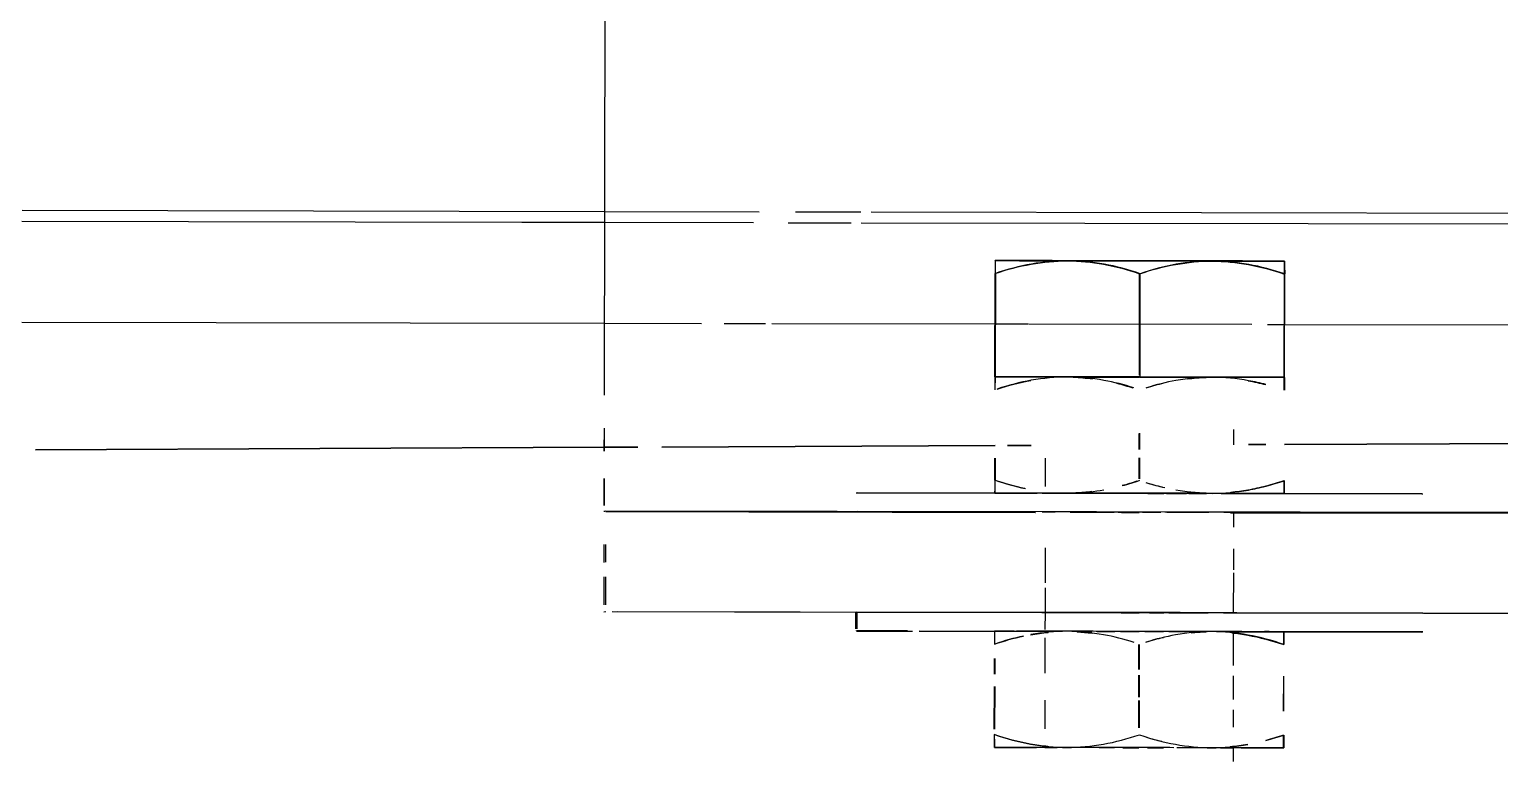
# Model space of a CAD drawing. Header units: metres. Extents: x -354 to -91, y 3 to 562.
# Drawn here: x -226.5756 to -226.3418, y 509.5828 to 509.6994 of the extents above; entities that cross this region are included whole.
import ezdxf

# ---------------------------------------------------------------- set-up
doc = ezdxf.new("R2010")
doc.units = ezdxf.units.M
doc.layers.add('A-GENM', color=7, linetype='Continuous', lineweight=25)

# ---------------------------------------------------------------- blocks, each defined once
blk = doc.blocks.new('T2DPAA-T2D-C3S-RW-M2D-100010_dwg-40802999-DRG-2873034 - CONSTRUCTION SEQUENCE STAGE A8')
at = {"color": 254, "lineweight": 25, "true_color": 0xd0d0d0}
for p, q in [((26.23464, -637.33015), (26.21436, -637.25329)), ((26.23801, -637.3429), (26.23464, -637.33015)), ((26.24404, -637.36577), (26.23801, -637.3429)), ((26.24801, -637.38082), (26.24545, -637.37112)), ((26.30925, -637.61289), (26.24841, -637.38233))]:
    blk.add_line(p, q, dxfattribs=at)
blk = doc.blocks.new('T2DPAA-T2D-PWC-RW-M2D-100010_RoadDesign_rvt-1-DRG-2873034 - CONSTRUCTION SEQUENCE STAGE A8')
at = {"color": 254, "lineweight": 25, "true_color": 0xd0d0d0, "rotation": 75.11694444444437}
blk.add_blockref('T2DPAA-T2D-C3S-RW-M2D-100010_dwg-40802999-DRG-2873034 - CONSTRUCTION SEQUENCE STAGE A8', (-1722.33704, 648.01046), dxfattribs=at)
blk = doc.blocks.new('T2D Feature Wall Adaptive V6 - 1_320 Slope-67396016-DRG-2873034 - CONSTRUCTION SEQUENCE STAGE A8')
at = {"layer": 'A-GENM', "color": 253, "true_color": 0xa3a3a3}
for p, q in [((-0.00779, 0.30667), (-0.00778, 0.54195)), ((0.01, 0.37246), (0.01, 0.47646)), ((0.01, 0.36977), (0.01, 0.37246)), ((0.01, 0.33178), (0.01, 0.36723)), ((0.01, 0.32646), (0.01, 0.3317)), ((0.01, 0.29091), (0.01, 0.32646)), ((-0.00779, 0.29462), (-0.00779, 0.30504)), ((-0.0078, 0.2643), (-0.00779, 0.28888)), ((0.01, 0.28335), (0.01, 0.28989)), ((0.01, 0.2643), (0.01, 0.27974)), ((-0.0078, 0.17163), (-0.0078, 0.2643)), ((0.01, 0.17163), (0.01, 0.2643))]:
    blk.add_line(p, q, dxfattribs=at)
blk = doc.blocks.new('Adaptive point Fascia Panel Bracket - Type T04-68494781-DRG-2873034 - CONSTRUCTION SEQUENCE STAGE A8')
at = {"layer": 'A-GENM', "color": 253, "true_color": 0xa3a3a3}
for p, q in [((-1099.63629, 509.80758), (-1099.63659, 509.64119)), ((-1099.63656, 509.64119), (-1099.63627, 509.80758)), ((-1099.57445, 509.64409), (-1099.57442, 509.66053)), ((-1099.57437, 509.66054), (-1099.5744, 509.64409)), ((-1099.55147, 509.64435), (-1099.55144, 509.66048)), ((-1099.55138, 509.64406), (-1099.55135, 509.6605)), ((-1099.52845, 509.64401), (-1099.52842, 509.66045)), ((-1099.5284, 509.64401), (-1099.52837, 509.66046)), ((-1099.5744, 509.64409), (-1099.57445, 509.64408)), ((-1099.55138, 509.64406), (-1099.5744, 509.64409)), ((-1099.5744, 509.64408), (-1099.56642, 509.64407)), ((-1099.5644, 509.64406), (-1099.56205, 509.64406)), ((-1099.56201, 509.64406), (-1099.55895, 509.64405)), ((-1099.5589, 509.64405), (-1099.55533, 509.64404)), ((-1099.55528, 509.64404), (-1099.55147, 509.64404)), ((-1099.5284, 509.64401), (-1099.55138, 509.64406)), ((-1099.55138, 509.64404), (-1099.54757, 509.64403)), ((-1099.54752, 509.64403), (-1099.54395, 509.64402)), ((-1099.5439, 509.64402), (-1099.54084, 509.64402)), ((-1099.5408, 509.64402), (-1099.53845, 509.64402)), ((-1099.53642, 509.64401), (-1099.52845, 509.644)), ((-1099.52845, 509.644), (-1099.5284, 509.64401)), ((-1099.6366, 509.63589), (-1099.63661, 509.63224)), ((-1099.63658, 509.63223), (-1099.63657, 509.63589)), ((-1099.55149, 509.63253), (-1099.55149, 509.63509)), ((-1099.5514, 509.63253), (-1099.55139, 509.6351)), ((-1099.53644, 509.63324), (-1099.53644, 509.63568)), ((-1099.57448, 509.62765), (-1099.57447, 509.63113)), ((-1099.57442, 509.63113), (-1099.57443, 509.62765)), ((-1099.56645, 509.63115), (-1099.56646, 509.62662)), ((-1099.5515, 509.62787), (-1099.55149, 509.63119)), ((-1099.55141, 509.62784), (-1099.5514, 509.63119)), ((-1099.63661, 509.62788), (-1099.63662, 509.62359)), ((-1099.63659, 509.62359), (-1099.63659, 509.62788)), ((-1099.59654, 509.62561), (-1099.59638, 509.62564)), ((-1099.59638, 509.62564), (-1099.50638, 509.62548)), ((-1099.56636, 509.62556), (-1099.59638, 509.62561)), ((-1099.55898, 509.62554), (-1099.56172, 509.62555)), ((-1099.55537, 509.62554), (-1099.55845, 509.62554)), ((-1099.55148, 509.62553), (-1099.55491, 509.62554)), ((-1099.5476, 509.62552), (-1099.55103, 509.62553)), ((-1099.54398, 509.62552), (-1099.54718, 509.62552)), ((-1099.54087, 509.62551), (-1099.54361, 509.62552)), ((-1099.50654, 509.62545), (-1099.53696, 509.6255)), ((-1099.50654, 509.62545), (-1099.50638, 509.62548)), ((-1099.63633, 509.62272), (-1099.63664, 509.62266)), ((-1099.63662, 509.62263), (-1099.6366, 509.62258)), ((-1099.47655, 509.62244), (-1099.63633, 509.62272)), ((-1099.56809, 509.62254), (-1099.63633, 509.62266)), ((-1099.63633, 509.62263), (-1099.56805, 509.62251)), ((-1099.568, 509.62246), (-1099.63633, 509.62258)), ((-1099.59638, 509.62264), (-1099.59654, 509.62261)), ((-1099.56814, 509.62259), (-1099.59638, 509.62264)), ((-1099.59638, 509.62261), (-1099.56811, 509.62256)), ((-1099.50638, 509.62248), (-1099.5659, 509.62259)), ((-1099.56244, 509.62257), (-1099.56249, 509.62256)), ((-1099.55435, 509.62253), (-1099.55151, 509.62253)), ((-1099.55151, 509.62251), (-1099.55435, 509.62251)), ((-1099.55434, 509.62248), (-1099.55151, 509.62248)), ((-1099.55151, 509.62243), (-1099.55433, 509.62243)), ((-1099.54049, 509.62252), (-1099.54044, 509.62253)), ((-1099.53697, 509.6225), (-1099.50654, 509.62245)), ((-1099.47683, 509.62238), (-1099.53697, 509.62248)), ((-1099.53697, 509.62245), (-1099.47697, 509.62235)), ((-1099.47718, 509.6223), (-1099.53697, 509.6224)), ((-1099.53647, 509.62013), (-1099.53646, 509.62254)), ((-1099.50654, 509.62245), (-1099.50638, 509.62248)), ((-1099.63665, 509.6174), (-1099.63666, 509.61454)), ((-1099.63634, 509.61456), (-1099.63634, 509.61741)), ((-1099.56647, 509.61686), (-1099.56648, 509.61131)), ((-1099.53648, 509.61335), (-1099.53647, 509.61669)), ((-1099.53649, 509.60655), (-1099.53648, 509.61289)), ((-1099.63666, 509.61227), (-1099.63667, 509.60781)), ((-1099.63636, 509.60777), (-1099.63635, 509.61226)), ((-1099.56648, 509.6105), (-1099.56649, 509.6066)), ((-1099.63667, 509.60666), (-1099.63636, 509.60672)), ((-1099.59641, 509.60659), (-1099.63531, 509.60666)), ((-1099.63452, 509.60672), (-1099.4221, 509.60634)), ((-1099.59658, 509.60397), (-1099.59657, 509.60661)), ((-1099.59657, 509.60661), (-1099.59641, 509.60664)), ((-1099.59641, 509.60664), (-1099.59642, 509.60396)), ((-1099.59641, 509.60664), (-1099.50641, 509.60648)), ((-1099.56566, 509.60655), (-1099.59641, 509.60661)), ((-1099.56566, 509.60653), (-1099.59641, 509.60659)), ((-1099.56649, 509.60658), (-1099.5665, 509.60384)), ((-1099.56252, 509.60656), (-1099.56247, 509.60657)), ((-1099.55154, 509.60653), (-1099.55438, 509.60653)), ((-1099.55154, 509.60651), (-1099.55438, 509.60651)), ((-1099.54047, 509.60653), (-1099.54052, 509.60652)), ((-1099.50657, 509.60645), (-1099.537, 509.6065)), ((-1099.50641, 509.60643), (-1099.537, 509.60648)), ((-1099.50641, 509.60648), (-1099.50657, 509.60645)), ((-1099.44641, 509.60632), (-1099.50627, 509.60643)), ((-1099.59642, 509.60364), (-1099.59658, 509.60361)), ((-1099.58838, 509.60363), (-1099.59642, 509.60364)), ((-1099.59642, 509.60361), (-1099.58755, 509.60359)), ((-1099.50642, 509.60348), (-1099.5865, 509.60362)), ((-1099.5865, 509.60359), (-1099.56599, 509.60355)), ((-1099.56138, 509.60355), (-1099.55902, 509.60354)), ((-1099.55815, 509.60354), (-1099.5554, 509.60354)), ((-1099.55447, 509.60353), (-1099.55152, 509.60353)), ((-1099.55059, 509.60353), (-1099.54764, 509.60352)), ((-1099.54677, 509.60352), (-1099.54402, 509.60352)), ((-1099.54327, 509.60351), (-1099.54091, 509.60351)), ((-1099.537, 509.6035), (-1099.50658, 509.60345)), ((-1099.53651, 509.59812), (-1099.5365, 509.6032)), ((-1099.50658, 509.60345), (-1099.50642, 509.60348)), ((-1099.5665, 509.60254), (-1099.56651, 509.5969)), ((-1099.55155, 509.59751), (-1099.55155, 509.60148)), ((-1099.55146, 509.59751), (-1099.55145, 509.6015)), ((-1099.57453, 509.59677), (-1099.57453, 509.59924)), ((-1099.57448, 509.59924), (-1099.57448, 509.59677)), ((-1099.55156, 509.59309), (-1099.55156, 509.59659)), ((-1099.55147, 509.59308), (-1099.55146, 509.59659)), ((-1099.53652, 509.59274), (-1099.53651, 509.59648)), ((-1099.52854, 509.59088), (-1099.52853, 509.59642)), ((-1099.5285, 509.59087), (-1099.52849, 509.59642)), ((-1099.57455, 509.58802), (-1099.57454, 509.5948)), ((-1099.57449, 509.59479), (-1099.5745, 509.58802)), ((-1099.56652, 509.5926), (-1099.56652, 509.58807)), ((-1099.55157, 509.58819), (-1099.55156, 509.59256)), ((-1099.55148, 509.58819), (-1099.55147, 509.59255)), ((-1099.53652, 509.5883), (-1099.53652, 509.59109)), ((-1099.53653, 509.58283), (-1099.53653, 509.58535))]:
    blk.add_line(p, q, dxfattribs=at)
for centre, major_axis, start_param, end_param in [((-1099.55139, 509.66255), (-0.023, 0.00004), 6.282552, 7.066815), ((-1099.55139, 509.66255), (-0.023, 0.00004), 5.496019, 6.281417), ((-1099.55139, 509.66255), (-0.023, 0.00004), 0.78363, 1.045429), ((-1099.55139, 509.66255), (-0.023, 0.00004), 5.234219, 5.496019), ((-1099.55139, 509.66255), (-0.023, 0.00004), 1.045429, 1.307228), ((-1099.55139, 509.66255), (-0.023, 0.00004), 4.97242, 5.234219), ((-1099.55139, 509.66255), (-0.023, 0.00004), 1.307228, 1.569028), ((-1099.55139, 509.66255), (-0.023, 0.00004), 4.71062, 4.97242), ((-1099.55139, 509.66255), (-0.023, 0.00004), 1.569028, 1.830827), ((-1099.55139, 509.66255), (-0.023, 0.00004), 4.448821, 4.71062), ((-1099.55139, 509.66255), (-0.023, 0.00004), 1.830827, 2.092627), ((-1099.55139, 509.66255), (-0.023, 0.00004), 4.187022, 4.448821), ((-1099.55139, 509.66255), (-0.023, 0.00004), 2.092627, 2.354426), ((-1099.55139, 509.66255), (-0.023, 0.00004), 3.925222, 4.187022), ((-1099.55139, 509.66255), (-0.023, 0.00004), 2.354426, 2.616225), ((-1099.55139, 509.66255), (-0.023, 0.00004), 3.663423, 3.925222), ((-1099.55139, 509.66255), (-0.023, 0.00004), 2.616225, 2.878025), ((-1099.55139, 509.66255), (-0.023, 0.00004), 3.142226, 3.663423), ((-1099.55139, 509.66255), (-0.023, 0.00004), 2.878025, 3.139824), ((-1099.55142, 509.64405), (-0.023, 0.00004), 6.282552, 6.543216), ((-1099.55142, 509.64405), (-0.023, 0.00004), 6.019617, 6.281417), ((-1099.55142, 509.64405), (-0.023, 0.00004), 0.260031, 0.52183), ((-1099.55142, 509.64405), (-0.023, 0.00004), 5.757818, 6.019617), ((-1099.55142, 509.64405), (-0.023, 0.00004), 0.52183, 0.78363), ((-1099.55142, 509.64405), (-0.023, 0.00004), 5.496019, 5.757818), ((-1099.55142, 509.64405), (-0.023, 0.00004), 5.234219, 5.496019), ((-1099.55142, 509.64405), (-0.015, 0.00003), 6.019617, 6.281417), ((-1099.55142, 509.64405), (-0.015, 0.00003), 0, 0.52183), ((-1099.55142, 509.64405), (-0.015, 0.00003), 0, 0.52183), ((-1099.55142, 509.64405), (-0.015, 0.00003), 6.019617, 6.281417), ((-1099.55142, 509.64405), (-0.015, 0.00003), 5.757818, 6.019617), ((-1099.55142, 509.64405), (-0.015, 0.00003), 5.757818, 6.019617), ((-1099.55142, 509.64405), (-0.015, 0.00003), 0.524752, 0.78363), ((-1099.55142, 509.64405), (-0.015, 0.00003), 0.524752, 0.78363), ((-1099.55142, 509.64405), (-0.015, 0.00003), 5.496019, 5.757818), ((-1099.55142, 509.64405), (-0.015, 0.00003), 5.496019, 5.757818), ((-1099.55142, 509.64405), (-0.023, 0.00004), 4.97242, 5.234219), ((-1099.55142, 509.64405), (-0.023, 0.00004), 1.090175, 1.234927), ((-1099.55142, 509.64405), (-0.015, 0.00003), 0.786797, 1.045429), ((-1099.55142, 509.64405), (-0.015, 0.00003), 0.786797, 1.045429), ((-1099.55142, 509.64405), (-0.015, 0.00003), 5.234219, 5.496019), ((-1099.55142, 509.64405), (-0.015, 0.00003), 5.234219, 5.496019), ((-1099.55142, 509.64405), (-0.015, 0.00003), 4.97242, 5.234219), ((-1099.55142, 509.64405), (-0.015, 0.00003), 4.97242, 5.234219), ((-1099.55142, 509.64405), (-0.015, 0.00003), 1.048758, 1.307228), ((-1099.55142, 509.64405), (-0.015, 0.00003), 1.048758, 1.307228), ((-1099.55142, 509.64405), (-0.023, 0.00004), 4.71062, 4.97242), ((-1099.55142, 509.64405), (-0.023, 0.00004), 1.401167, 1.569028), ((-1099.55142, 509.64405), (-0.015, 0.00003), 4.71062, 4.97242), ((-1099.55142, 509.64405), (-0.015, 0.00003), 4.71062, 4.97242), ((-1099.55142, 509.64405), (-0.015, 0.00003), 1.310686, 1.569028), ((-1099.55142, 509.64405), (-0.015, 0.00003), 1.310686, 1.569028), ((-1099.55142, 509.64405), (-0.015, 0.00003), 4.448821, 4.709241), ((-1099.55142, 509.64405), (-0.023, 0.00004), 4.448821, 4.710344), ((-1099.55142, 509.64405), (-0.015, 0.00003), 4.448821, 4.709241), ((-1099.55142, 509.64405), (-0.015, 0.00003), 1.573985, 1.830827), ((-1099.55142, 509.64405), (-0.023, 0.00004), 1.572883, 1.740389), ((-1099.55142, 509.64405), (-0.015, 0.00003), 1.573985, 1.830827), ((-1099.55142, 509.64405), (-0.015, 0.00003), 4.187022, 4.448821), ((-1099.55142, 509.64405), (-0.015, 0.00003), 4.187022, 4.448821), ((-1099.55142, 509.64405), (-0.015, 0.00003), 1.834534, 2.092627), ((-1099.55142, 509.64405), (-0.015, 0.00003), 1.834534, 2.092627), ((-1099.55142, 509.64405), (-0.023, 0.00004), 4.187022, 4.448821), ((-1099.55142, 509.64405), (-0.015, 0.00003), 3.925222, 4.187022), ((-1099.55142, 509.64405), (-0.015, 0.00003), 3.925222, 4.187022), ((-1099.55142, 509.64405), (-0.015, 0.00003), 2.096495, 2.354426), ((-1099.55142, 509.64405), (-0.015, 0.00003), 2.096495, 2.354426), ((-1099.55142, 509.64405), (-0.023, 0.00004), 1.90673, 2.05127), ((-1099.55142, 509.64405), (-0.015, 0.00003), 3.663423, 3.925222), ((-1099.55142, 509.64405), (-0.015, 0.00003), 3.663423, 3.925222), ((-1099.55142, 509.64405), (-0.015, 0.00003), 2.358538, 2.616225), ((-1099.55142, 509.64405), (-0.015, 0.00003), 2.358538, 2.616225), ((-1099.55142, 509.64405), (-0.023, 0.00004), 3.925222, 4.187022), ((-1099.55142, 509.64405), (-0.015, 0.00003), 2.616225, 3.139824), ((-1099.55142, 509.64405), (-0.015, 0.00003), 2.616225, 3.139824), ((-1099.55142, 509.64405), (-0.015, 0.00003), 3.401623, 3.663423), ((-1099.55142, 509.64405), (-0.015, 0.00003), 3.401623, 3.663423), ((-1099.55142, 509.64405), (-0.015, 0.00003), 3.141593, 3.401623), ((-1099.55142, 509.64405), (-0.015, 0.00003), 3.141593, 3.401623), ((-1099.55142, 509.64405), (-0.023, 0.00004), 2.354426, 2.616225), ((-1099.55142, 509.64405), (-0.023, 0.00004), 3.663423, 3.925222), ((-1099.55142, 509.64405), (-0.023, 0.00004), 2.616225, 2.878025), ((-1099.55142, 509.64405), (-0.023, 0.00004), 3.401623, 3.663423), ((-1099.55142, 509.64405), (-0.023, 0.00004), 2.878025, 3.139824), ((-1099.55142, 509.64405), (-0.023, 0.00004), 3.142226, 3.401623), ((-1099.55146, 509.62555), (-0.023, 0.00004), 5.757818, 6.281417), ((-1099.55146, 509.62555), (-0.023, 0.00004), 0.000633, 0.52183), ((-1099.55146, 509.62555), (-0.023, 0.00004), 5.496019, 5.756145), ((-1099.55146, 509.62555), (-0.023, 0.00004), 0.52708, 0.78363), ((-1099.55146, 509.62555), (-0.0155, 0.00003), 5.757818, 6.281417), ((-1099.55146, 509.62555), (-0.0155, 0.00003), 0, 0.260031), ((-1099.55146, 509.62555), (-0.015, 0.00003), 0, 0.260031), ((-1099.55146, 509.62555), (-0.015, 0.00003), 6.019617, 6.281417), ((-1099.55146, 509.62555), (-0.0155, 0.00003), 0.260031, 0.52183), ((-1099.55146, 509.62555), (-0.023, 0.00004), 5.234219, 5.411485), ((-1099.55146, 509.62555), (-0.015, 0.00003), 0.260031, 0.52183), ((-1099.55146, 509.62555), (-0.015, 0.00003), 5.757818, 6.019617), ((-1099.55146, 509.62555), (-0.0155, 0.00003), 5.234219, 5.757818), ((-1099.55146, 509.62555), (-0.015, 0.00003), 5.234219, 5.757818), ((-1099.55146, 509.62555), (-0.023, 0.00004), 5.04884, 5.234219), ((-1099.55146, 509.62555), (-0.0155, 0.00003), 0.841885, 1.045429), ((-1099.55146, 509.62555), (-0.023, 0.00004), 1.105368, 1.234927), ((-1099.55146, 509.62555), (-0.015, 0.00003), 0.813938, 1.045429), ((-1099.55146, 509.62555), (-0.0155, 0.00003), 3.663423, 5.216209), ((-1099.55146, 509.62555), (-0.015, 0.00003), 3.663423, 5.233318), ((-1099.55146, 509.62555), (-0.0155, 0.00003), 1.092461, 1.307228), ((-1099.55146, 509.62555), (-0.015, 0.00003), 1.075868, 1.307228), ((-1099.55146, 509.62555), (-0.023, 0.00004), 4.187022, 4.97242), ((-1099.55146, 509.62555), (-0.023, 0.00004), 1.418833, 1.569028), ((-1099.55146, 509.62555), (-0.0155, 0.00003), 1.345289, 1.569028), ((-1099.55146, 509.62555), (-0.015, 0.00003), 1.337771, 1.569028), ((-1099.55146, 509.62555), (-0.0155, 0.00003), 1.598735, 1.82244), ((-1099.55146, 509.62555), (-0.023, 0.00004), 1.589634, 1.740389), ((-1099.55146, 509.62555), (-0.015, 0.00003), 1.599666, 1.830827), ((-1099.55146, 509.62555), (-0.0155, 0.00003), 1.851579, 2.075185), ((-1099.55146, 509.62555), (-0.015, 0.00003), 1.861566, 2.092627), ((-1099.55146, 509.62555), (-0.0155, 0.00003), 2.102198, 2.325682), ((-1099.55146, 509.62555), (-0.015, 0.00003), 2.123491, 2.354426), ((-1099.55146, 509.62555), (-0.023, 0.00004), 1.92186, 2.05127), ((-1099.55146, 509.62555), (-0.023, 0.00004), 3.140959, 4.187022), ((-1099.55146, 509.62555), (-0.015, 0.00003), 2.616225, 3.139824), ((-1099.55146, 509.62555), (-0.015, 0.00003), 3.401623, 3.663423), ((-1099.55146, 509.62555), (-0.0155, 0.00003), 2.616225, 2.878025), ((-1099.55146, 509.62555), (-0.0155, 0.00003), 3.401623, 3.663423), ((-1099.55146, 509.62555), (-0.015, 0.00003), 3.141593, 3.401623), ((-1099.55146, 509.62555), (-0.0155, 0.00003), 2.878025, 3.139824), ((-1099.55146, 509.62555), (-0.0155, 0.00003), 3.141593, 3.401623), ((-1099.55146, 509.62555), (-0.023, 0.00004), 2.354426, 3.139824), ((-1099.55146, 509.62255), (-0.0155, 0.00003), 0, 0.260031), ((-1099.55146, 509.62255), (-0.0155, 0.00003), 5.757818, 6.281417), ((-1099.55146, 509.62255), (-0.0155, 0.00003), 0.260031, 0.52183), ((-1099.55146, 509.62255), (-0.0155, 0.00003), 5.496019, 5.757818), ((-1099.55149, 509.62254), (-0.011, 0.00002), 0, 0.52183), ((-1099.55144, 509.62255), (-0.011, 0.00002), 6.019617, 6.281417), ((-1099.55146, 509.62255), (-0.0155, 0.00003), 5.234219, 5.496019), ((-1099.55144, 509.62255), (-0.011, 0.00002), 5.757818, 6.019617), ((-1099.55146, 509.62255), (-0.0155, 0.00003), 0.846142, 1.045429), ((-1099.55149, 509.62254), (-0.011, 0.00002), 0.52183, 0.78363), ((-1099.55144, 509.62255), (-0.011, 0.00002), 5.496019, 5.757818), ((-1099.55149, 509.62254), (-0.011, 0.00002), 0.78363, 1.045429), ((-1099.55144, 509.62255), (-0.011, 0.00002), 5.234219, 5.496019), ((-1099.55146, 509.62255), (-0.0155, 0.00003), 4.97242, 5.234219), ((-1099.55146, 509.62255), (-0.0155, 0.00003), 1.096713, 1.307228), ((-1099.55144, 509.62255), (-0.011, 0.00002), 4.97242, 5.234219), ((-1099.55146, 509.62255), (-0.0155, 0.00003), 4.71062, 4.97242), ((-1099.55146, 509.62255), (-0.0155, 0.00003), 1.349537, 1.569028), ((-1099.55149, 509.62254), (-0.011, 0.00002), 1.307228, 1.569028), ((-1099.55144, 509.62255), (-0.011, 0.00002), 4.71062, 4.97242), ((-1099.55146, 509.62255), (-0.0155, 0.00003), 4.490715, 4.71062), ((-1099.55144, 509.62255), (-0.011, 0.00002), 4.448821, 4.71062), ((-1099.55146, 509.62255), (-0.0155, 0.00003), 1.602979, 1.792294), ((-1099.55146, 509.62255), (-0.0155, 0.00003), 4.187022, 4.448821), ((-1099.55146, 509.62255), (-0.0155, 0.00003), 1.855819, 2.078401), ((-1099.55149, 509.62254), (-0.011, 0.00002), 2.092627, 2.616225), ((-1099.55144, 509.62255), (-0.011, 0.00002), 3.925222, 4.187022), ((-1099.55146, 509.62255), (-0.0155, 0.00003), 3.925222, 4.187022), ((-1099.55144, 509.62255), (-0.011, 0.00002), 3.663423, 3.925222), ((-1099.55146, 509.62255), (-0.0155, 0.00003), 2.106432, 2.328738), ((-1099.55149, 509.62254), (-0.011, 0.00002), 2.616225, 2.878025), ((-1099.55144, 509.62255), (-0.011, 0.00002), 3.401623, 3.663423), ((-1099.55149, 509.62254), (-0.011, 0.00002), 2.878025, 3.139824), ((-1099.55144, 509.62255), (-0.011, 0.00002), 3.141593, 3.401623), ((-1099.55146, 509.62255), (-0.0155, 0.00003), 3.663423, 3.925222), ((-1099.55146, 509.62255), (-0.0155, 0.00003), 2.616225, 2.878025), ((-1099.55146, 509.62255), (-0.0155, 0.00003), 3.401624, 3.663423), ((-1099.55146, 509.62255), (-0.0155, 0.00003), 2.878025, 3.139824), ((-1099.55146, 509.62255), (-0.0155, 0.00003), 3.141593, 3.401623), ((-1099.55149, 509.60655), (-0.0155, 0.00003), 6.019617, 6.281417), ((-1099.55149, 509.60655), (-0.0155, 0.00003), 0, 0.260031), ((-1099.55149, 509.60655), (-0.0155, 0.00003), 0.260031, 0.52183), ((-1099.55149, 509.60655), (-0.0155, 0.00003), 5.757818, 6.019617), ((-1099.55149, 509.60655), (-0.0155, 0.00003), 5.496019, 5.757818), ((-1099.55152, 509.60654), (-0.011, 0.00002), 0, 0.52183), ((-1099.55147, 509.60655), (-0.011, 0.00002), 6.019617, 6.281417), ((-1099.55149, 509.60655), (-0.0155, 0.00003), 5.234219, 5.496019), ((-1099.55147, 509.60655), (-0.011, 0.00002), 5.757818, 6.019617), ((-1099.55152, 509.60654), (-0.011, 0.00002), 0.52183, 0.78363), ((-1099.55147, 509.60655), (-0.011, 0.00002), 5.496019, 5.757818), ((-1099.55152, 509.60654), (-0.011, 0.00002), 0.78363, 1.045429), ((-1099.55147, 509.60655), (-0.011, 0.00002), 5.234219, 5.496019), ((-1099.55149, 509.60655), (-0.0155, 0.00003), 4.97242, 5.234219), ((-1099.55149, 509.60655), (-0.0155, 0.00003), 1.119393, 1.307228), ((-1099.55147, 509.60655), (-0.011, 0.00002), 4.97242, 5.234219), ((-1099.55149, 509.60655), (-0.0155, 0.00003), 4.71062, 4.97242), ((-1099.55149, 509.60655), (-0.0155, 0.00003), 1.372194, 1.569028), ((-1099.55152, 509.60654), (-0.011, 0.00002), 1.307228, 1.569028), ((-1099.55147, 509.60655), (-0.011, 0.00002), 4.71062, 4.97242), ((-1099.55149, 509.60655), (-0.0155, 0.00003), 4.448821, 4.71062), ((-1099.55147, 509.60655), (-0.011, 0.00002), 4.448821, 4.71062), ((-1099.55149, 509.60655), (-0.0155, 0.00003), 1.625615, 1.825783), ((-1099.55147, 509.60655), (-0.011, 0.00002), 3.141593, 4.448821), ((-1099.55149, 509.60655), (-0.0155, 0.00003), 3.141593, 4.448821), ((-1099.55149, 509.60655), (-0.0155, 0.00003), 1.878431, 2.078401), ((-1099.55152, 509.60654), (-0.011, 0.00002), 2.092627, 2.354426), ((-1099.55152, 509.60654), (-0.011, 0.00002), 2.354426, 2.616225), ((-1099.55149, 509.60655), (-0.0155, 0.00003), 2.129017, 2.328738), ((-1099.55152, 509.60654), (-0.011, 0.00002), 2.616225, 2.878025), ((-1099.55152, 509.60654), (-0.011, 0.00002), 2.878025, 3.139824), ((-1099.55149, 509.60655), (-0.0155, 0.00003), 2.616225, 2.878025), ((-1099.55149, 509.60655), (-0.0155, 0.00003), 2.878025, 3.139824), ((-1099.5515, 509.60355), (-0.023, 0.00004), 5.757818, 6.281417), ((-1099.5515, 509.60355), (-0.023, 0.00004), 6.282552, 6.805016), ((-1099.5515, 509.60355), (-0.023, 0.00004), 0.544664, 0.78363), ((-1099.5515, 509.60355), (-0.023, 0.00004), 5.234219, 5.727182), ((-1099.5515, 509.60355), (-0.0155, 0.00003), 0, 0.260031), ((-1099.5515, 509.60355), (-0.0155, 0.00003), 6.019617, 6.281417), ((-1099.5515, 509.60355), (-0.015, 0.00003), 6.019617, 6.281417), ((-1099.5515, 509.60355), (-0.015, 0.00003), 0, 0.260031), ((-1099.5515, 509.60355), (-0.0155, 0.00003), 0.260031, 0.52183), ((-1099.5515, 509.60355), (-0.0155, 0.00003), 5.757818, 6.019617), ((-1099.5515, 509.60355), (-0.015, 0.00003), 0.260031, 0.52183), ((-1099.5515, 509.60355), (-0.015, 0.00003), 5.757818, 6.019617), ((-1099.5515, 509.60355), (-0.0155, 0.00003), 3.663423, 5.757818), ((-1099.5515, 509.60355), (-0.015, 0.00003), 3.663423, 5.757818), ((-1099.5515, 509.60355), (-0.023, 0.00004), 4.187022, 5.234219), ((-1099.5515, 509.60355), (-0.023, 0.00004), 1.123426, 1.234927), ((-1099.5515, 509.60355), (-0.015, 0.00003), 0.846202, 1.045429), ((-1099.5515, 509.60355), (-0.0155, 0.00003), 1.123645, 1.307228), ((-1099.5515, 509.60355), (-0.015, 0.00003), 1.108092, 1.307228), ((-1099.5515, 509.60355), (-0.023, 0.00004), 1.439828, 1.569028), ((-1099.5515, 509.60355), (-0.0155, 0.00003), 1.376442, 1.569028), ((-1099.5515, 509.60355), (-0.015, 0.00003), 1.369962, 1.569028), ((-1099.5515, 509.60355), (-0.0155, 0.00003), 1.629859, 1.82244), ((-1099.5515, 509.60355), (-0.015, 0.00003), 1.631827, 1.830827), ((-1099.5515, 509.60355), (-0.023, 0.00004), 1.610609, 1.740389), ((-1099.5515, 509.60355), (-0.0155, 0.00003), 1.882671, 2.075185), ((-1099.5515, 509.60355), (-0.015, 0.00003), 1.893695, 2.092627), ((-1099.5515, 509.60355), (-0.0155, 0.00003), 2.133251, 2.325682), ((-1099.5515, 509.60355), (-0.015, 0.00003), 2.15558, 2.354426), ((-1099.5515, 509.60355), (-0.023, 0.00004), 1.939843, 2.05127), ((-1099.5515, 509.60355), (-0.023, 0.00004), 3.925222, 4.187022), ((-1099.5515, 509.60355), (-0.015, 0.00003), 2.616225, 2.878025), ((-1099.5515, 509.60355), (-0.015, 0.00003), 3.401623, 3.663423), ((-1099.5515, 509.60355), (-0.0155, 0.00003), 2.616225, 2.878025), ((-1099.5515, 509.60355), (-0.0155, 0.00003), 3.401623, 3.663423), ((-1099.5515, 509.60355), (-0.015, 0.00003), 2.878025, 3.139824), ((-1099.5515, 509.60355), (-0.015, 0.00003), 3.141593, 3.401623), ((-1099.5515, 509.60355), (-0.0155, 0.00003), 2.878025, 3.139824), ((-1099.5515, 509.60355), (-0.0155, 0.00003), 3.141593, 3.401623), ((-1099.5515, 509.60355), (-0.023, 0.00004), 2.449639, 2.616225), ((-1099.5515, 509.60355), (-0.023, 0.00004), 2.616225, 3.139824), ((-1099.5515, 509.60355), (-0.023, 0.00004), 3.142226, 3.663423), ((-1099.55153, 509.58505), (-0.023, 0.00004), 6.019617, 6.281417), ((-1099.55153, 509.58505), (-0.023, 0.00004), 0.000633, 0.260031), ((-1099.55153, 509.58505), (-0.023, 0.00004), 0.260031, 0.52183), ((-1099.55153, 509.58505), (-0.023, 0.00004), 5.757818, 6.019617), ((-1099.55153, 509.58505), (-0.023, 0.00004), 0.52183, 0.78363), ((-1099.55153, 509.58505), (-0.023, 0.00004), 5.496019, 5.757818), ((-1099.55153, 509.58505), (-0.023, 0.00004), 5.234219, 5.496019), ((-1099.55153, 509.58505), (-0.015, 0.00003), 0, 0.260031), ((-1099.55153, 509.58505), (-0.015, 0.00003), 5.757818, 6.281417), ((-1099.55153, 509.58505), (-0.015, 0.00003), 0.260031, 0.52183), ((-1099.55153, 509.58505), (-0.015, 0.00003), 5.496019, 5.757818), ((-1099.55153, 509.58505), (-0.023, 0.00004), 4.97242, 5.234219), ((-1099.55153, 509.58505), (-0.015, 0.00003), 5.234219, 5.496019), ((-1099.55153, 509.58505), (-0.015, 0.00003), 4.97242, 5.234219), ((-1099.55153, 509.58505), (-0.015, 0.00003), 1.135189, 1.307228), ((-1099.55153, 509.58505), (-0.023, 0.00004), 4.71062, 4.97242), ((-1099.55153, 509.58505), (-0.015, 0.00003), 4.71062, 4.97242), ((-1099.55153, 509.58505), (-0.023, 0.00004), 1.457482, 1.569028), ((-1099.55153, 509.58505), (-0.015, 0.00003), 1.397032, 1.569028), ((-1099.55153, 509.58505), (-0.015, 0.00003), 4.448821, 4.71062), ((-1099.55153, 509.58505), (-0.023, 0.00004), 4.468433, 4.71062), ((-1099.55153, 509.58505), (-0.015, 0.00003), 1.658872, 1.830827), ((-1099.55153, 509.58505), (-0.023, 0.00004), 1.628247, 1.740389), ((-1099.55153, 509.58505), (-0.023, 0.00004), 4.187022, 4.448821), ((-1099.55153, 509.58505), (-0.015, 0.00003), 3.925222, 4.187022), ((-1099.55153, 509.58505), (-0.015, 0.00003), 3.663423, 3.925222), ((-1099.55153, 509.58505), (-0.023, 0.00004), 3.925222, 4.187022), ((-1099.55153, 509.58505), (-0.015, 0.00003), 2.616225, 2.878025), ((-1099.55153, 509.58505), (-0.015, 0.00003), 3.141593, 3.663423), ((-1099.55153, 509.58505), (-0.015, 0.00003), 2.878025, 3.139824), ((-1099.55153, 509.58505), (-0.023, 0.00004), 2.354426, 2.616225), ((-1099.55153, 509.58505), (-0.023, 0.00004), 3.663423, 3.925222), ((-1099.55153, 509.58505), (-0.023, 0.00004), 2.616225, 2.878025), ((-1099.55153, 509.58505), (-0.023, 0.00004), 3.401623, 3.663423), ((-1099.55153, 509.58505), (-0.023, 0.00004), 2.878025, 3.139824), ((-1099.55153, 509.58505), (-0.023, 0.00004), 3.140959, 3.401623)]:
    blk.add_ellipse(centre, major_axis=major_axis, ratio=0.000366, start_param=start_param, end_param=end_param, dxfattribs=at)
for points in [[(-1099.5744, 509.66204), (-1099.57441, 509.66169), (-1099.57441, 509.66119), (-1099.57442, 509.66053)], [(-1099.57442, 509.66053), (-1099.57252, 509.66119), (-1099.57061, 509.66168), (-1099.5687, 509.66202)], [(-1099.57439, 509.66259), (-1099.5744, 509.66256), (-1099.5744, 509.66238), (-1099.5744, 509.66204)], [(-1099.57438, 509.66204), (-1099.57438, 509.66238), (-1099.57439, 509.66256), (-1099.57439, 509.66259)], [(-1099.57437, 509.66054), (-1099.57437, 509.6612), (-1099.57438, 509.6617), (-1099.57438, 509.66204)], [(-1099.56864, 509.66204), (-1099.57056, 509.6617), (-1099.57247, 509.6612), (-1099.57437, 509.66054)], [(-1099.5687, 509.66202), (-1099.56678, 509.66236), (-1099.56486, 509.66254), (-1099.56293, 509.66256)], [(-1099.56286, 509.66257), (-1099.56479, 509.66255), (-1099.56672, 509.66237), (-1099.56864, 509.66204)], [(-1099.56293, 509.66256), (-1099.561, 509.66253), (-1099.55907, 509.66235), (-1099.55716, 509.662)], [(-1099.55135, 509.6605), (-1099.55325, 509.66117), (-1099.55707, 509.66218), (-1099.56092, 509.66255), (-1099.56286, 509.66257)], [(-1099.55716, 509.662), (-1099.55525, 509.66165), (-1099.55334, 509.66115), (-1099.55144, 509.66048)], [(-1099.55144, 509.66048), (-1099.54954, 509.66114), (-1099.54763, 509.66164), (-1099.54571, 509.66198)], [(-1099.53986, 509.66253), (-1099.54179, 509.66251), (-1099.54563, 509.66216), (-1099.54945, 509.66116), (-1099.55135, 509.6605)], [(-1099.54571, 509.66198), (-1099.54379, 509.66232), (-1099.54186, 509.6625), (-1099.53993, 509.66252)], [(-1099.53993, 509.66252), (-1099.53799, 509.66249), (-1099.53607, 509.66231), (-1099.53415, 509.66196)], [(-1099.53409, 509.66197), (-1099.536, 509.66232), (-1099.53793, 509.66251), (-1099.53986, 509.66253)], [(-1099.53415, 509.66196), (-1099.53223, 509.66162), (-1099.53032, 509.66111), (-1099.52842, 509.66045)], [(-1099.52837, 509.66046), (-1099.53027, 509.66112), (-1099.53218, 509.66163), (-1099.53409, 509.66197)], [(-1099.52842, 509.66045), (-1099.52841, 509.66111), (-1099.52841, 509.66161), (-1099.5284, 509.66196)], [(-1099.5284, 509.66196), (-1099.5284, 509.6623), (-1099.5284, 509.66248), (-1099.52839, 509.6625)], [(-1099.52839, 509.6625), (-1099.52839, 509.66248), (-1099.52838, 509.6623), (-1099.52838, 509.66196)], [(-1099.52838, 509.66196), (-1099.52838, 509.66162), (-1099.52837, 509.66112), (-1099.52837, 509.66046)], [(-1099.57444, 509.64354), (-1099.57444, 509.64319), (-1099.57445, 509.64269), (-1099.57445, 509.64203)], [(-1099.57442, 509.64409), (-1099.57443, 509.64406), (-1099.57443, 509.64388), (-1099.57444, 509.64354)], [(-1099.57441, 509.64354), (-1099.57442, 509.64388), (-1099.57442, 509.64406), (-1099.57442, 509.64409)], [(-1099.5744, 509.64204), (-1099.57441, 509.6427), (-1099.57441, 509.6432), (-1099.57441, 509.64354)], [(-1099.57411, 509.64214), (-1099.57233, 509.64274), (-1099.57053, 509.6432), (-1099.56873, 509.64352)], [(-1099.56867, 509.64354), (-1099.57049, 509.64321), (-1099.5723, 509.64275), (-1099.5741, 509.64214)], [(-1099.56289, 509.64407), (-1099.56482, 509.64405), (-1099.56675, 509.64387), (-1099.56867, 509.64354)], [(-1099.55711, 509.64352), (-1099.55903, 509.64386), (-1099.56095, 509.64405), (-1099.56289, 509.64407)], [(-1099.56201, 509.64403), (-1099.56098, 509.64399), (-1099.55996, 509.6439), (-1099.55894, 509.64377)], [(-1099.55234, 509.64232), (-1099.55392, 509.64283), (-1099.55551, 509.64323), (-1099.55711, 509.64352)], [(-1099.5551, 509.64306), (-1099.55423, 509.64285), (-1099.55336, 509.6426), (-1099.5525, 509.64232)], [(-1099.55038, 509.64234), (-1099.54945, 509.64264), (-1099.54851, 509.64289), (-1099.54758, 509.64311)], [(-1099.5439, 509.64376), (-1099.54289, 509.64388), (-1099.54187, 509.64396), (-1099.54085, 509.644)], [(-1099.53418, 509.64346), (-1099.53324, 509.64329), (-1099.5323, 509.64309), (-1099.53137, 509.64284)], [(-1099.52845, 509.64195), (-1099.52845, 509.64261), (-1099.52844, 509.64311), (-1099.52844, 509.64346)], [(-1099.52844, 509.64346), (-1099.52843, 509.6438), (-1099.52843, 509.64398), (-1099.52842, 509.644)], [(-1099.52842, 509.644), (-1099.52842, 509.64398), (-1099.52842, 509.6438), (-1099.52841, 509.64346)], [(-1099.52841, 509.64346), (-1099.52841, 509.64312), (-1099.52841, 509.64262), (-1099.5284, 509.64196)], [(-1099.56968, 509.62629), (-1099.57128, 509.62663), (-1099.57288, 509.62708), (-1099.57448, 509.62764)], [(-1099.57448, 509.62764), (-1099.57447, 509.62697), (-1099.57447, 509.62647), (-1099.57447, 509.62613)], [(-1099.57444, 509.62614), (-1099.57444, 509.62648), (-1099.57444, 509.62698), (-1099.57443, 509.62765)], [(-1099.57443, 509.62765), (-1099.57283, 509.62708), (-1099.57121, 509.62664), (-1099.5696, 509.6263)], [(-1099.55189, 509.62746), (-1099.55267, 509.6272), (-1099.55345, 509.62696), (-1099.55423, 509.62676)], [(-1099.55419, 509.62676), (-1099.55326, 509.627), (-1099.55233, 509.62729), (-1099.55141, 509.62761)], [(-1099.54783, 509.62651), (-1099.54869, 509.62671), (-1099.54954, 509.62695), (-1099.55039, 509.62722)], [(-1099.55027, 509.62723), (-1099.54934, 509.62693), (-1099.54839, 509.62667), (-1099.54745, 509.62645)], [(-1099.53137, 509.62668), (-1099.53231, 509.62643), (-1099.53326, 509.62622), (-1099.53421, 509.62606)], [(-1099.53415, 509.62607), (-1099.53322, 509.62623), (-1099.53229, 509.62643), (-1099.53137, 509.62667)], [(-1099.52848, 509.62755), (-1099.52942, 509.62723), (-1099.53037, 509.62694), (-1099.53133, 509.62669)], [(-1099.53131, 509.62669), (-1099.53035, 509.62694), (-1099.52939, 509.62723), (-1099.52843, 509.62756)], [(-1099.52847, 509.62605), (-1099.52847, 509.62639), (-1099.52847, 509.62689), (-1099.52848, 509.62755)], [(-1099.52843, 509.62756), (-1099.52844, 509.6269), (-1099.52844, 509.6264), (-1099.52844, 509.62605)], [(-1099.57447, 509.62613), (-1099.57446, 509.62579), (-1099.57446, 509.62561), (-1099.57446, 509.62559)], [(-1099.57446, 509.62559), (-1099.57445, 509.62561), (-1099.57445, 509.62579), (-1099.57444, 509.62614)], [(-1099.56165, 509.62561), (-1099.56014, 509.62568), (-1099.55864, 509.62585), (-1099.55714, 509.62611)], [(-1099.55904, 509.62582), (-1099.55989, 509.62572), (-1099.56074, 509.62564), (-1099.56159, 509.6256)], [(-1099.54569, 509.62609), (-1099.54378, 509.62574), (-1099.54185, 509.62556), (-1099.53992, 509.62553)], [(-1099.54087, 509.62554), (-1099.54179, 509.62558), (-1099.54271, 509.62565), (-1099.54362, 509.62575)], [(-1099.53992, 509.62553), (-1099.53799, 509.62555), (-1099.53607, 509.62573), (-1099.53415, 509.62607)], [(-1099.53421, 509.62606), (-1099.53512, 509.62589), (-1099.53604, 509.62577), (-1099.53696, 509.62568)], [(-1099.52846, 509.6255), (-1099.52846, 509.62553), (-1099.52847, 509.62571), (-1099.52847, 509.62605)], [(-1099.52844, 509.62605), (-1099.52845, 509.62571), (-1099.52845, 509.62553), (-1099.52846, 509.6255)], [(-1099.5745, 509.60359), (-1099.5745, 509.60356), (-1099.5745, 509.60338), (-1099.57451, 509.60304)], [(-1099.57449, 509.60304), (-1099.57449, 509.60338), (-1099.57449, 509.60356), (-1099.5745, 509.60359)], [(-1099.5688, 509.60302), (-1099.56786, 509.60319), (-1099.56692, 509.60332), (-1099.56598, 509.60341)], [(-1099.56296, 509.60357), (-1099.5649, 509.60355), (-1099.56682, 509.60337), (-1099.56874, 509.60304)], [(-1099.55718, 509.60302), (-1099.5591, 509.60336), (-1099.56103, 509.60355), (-1099.56296, 509.60357)], [(-1099.56137, 509.6035), (-1099.56059, 509.60345), (-1099.5598, 509.60337), (-1099.55901, 509.60327)], [(-1099.53996, 509.60353), (-1099.54189, 509.60351), (-1099.54382, 509.60334), (-1099.54573, 509.603)], [(-1099.54327, 509.60334), (-1099.54249, 509.60342), (-1099.54171, 509.60347), (-1099.54093, 509.6035)], [(-1099.53419, 509.60297), (-1099.53611, 509.60332), (-1099.53803, 509.60351), (-1099.53996, 509.60353)], [(-1099.53679, 509.60333), (-1099.53594, 509.60324), (-1099.5351, 509.60311), (-1099.53425, 509.60296)], [(-1099.52851, 509.60296), (-1099.5285, 509.6033), (-1099.5285, 509.60348), (-1099.5285, 509.6035)], [(-1099.5285, 509.6035), (-1099.52849, 509.60348), (-1099.52849, 509.6033), (-1099.52849, 509.60296)], [(-1099.57451, 509.60304), (-1099.57451, 509.60269), (-1099.57452, 509.60219), (-1099.57452, 509.60153)], [(-1099.57452, 509.60153), (-1099.57299, 509.60206), (-1099.57145, 509.60249), (-1099.56991, 509.60281)], [(-1099.57448, 509.60154), (-1099.57448, 509.6022), (-1099.57448, 509.6027), (-1099.57449, 509.60304)], [(-1099.5699, 509.60281), (-1099.57143, 509.60249), (-1099.57296, 509.60206), (-1099.57448, 509.60154)], [(-1099.55232, 509.60179), (-1099.55393, 509.60232), (-1099.55555, 509.60272), (-1099.55718, 509.60302)], [(-1099.55044, 509.60185), (-1099.54951, 509.60214), (-1099.54858, 509.60239), (-1099.54765, 509.60261)], [(-1099.54573, 509.603), (-1099.54729, 509.60272), (-1099.54885, 509.60234), (-1099.55041, 509.60185)], [(-1099.53425, 509.60296), (-1099.53233, 509.60262), (-1099.53042, 509.60211), (-1099.52852, 509.60145)], [(-1099.52848, 509.60146), (-1099.53037, 509.60212), (-1099.53228, 509.60263), (-1099.53419, 509.60297)], [(-1099.52852, 509.60145), (-1099.52852, 509.60211), (-1099.52851, 509.60261), (-1099.52851, 509.60296)], [(-1099.52849, 509.60296), (-1099.52848, 509.60262), (-1099.52848, 509.60212), (-1099.52848, 509.60146)], [(-1099.56883, 509.58562), (-1099.57075, 509.58596), (-1099.57265, 509.58647), (-1099.57455, 509.58714)], [(-1099.57455, 509.58714), (-1099.57455, 509.58647), (-1099.57454, 509.58597), (-1099.57454, 509.58563)], [(-1099.57452, 509.58564), (-1099.57451, 509.58598), (-1099.57451, 509.58648), (-1099.5745, 509.58715)], [(-1099.5745, 509.58715), (-1099.5726, 509.58648), (-1099.57069, 509.58597), (-1099.56877, 509.58563)], [(-1099.55721, 509.58561), (-1099.55529, 509.58595), (-1099.55338, 509.58645), (-1099.55148, 509.58711)], [(-1099.55148, 509.58711), (-1099.54958, 509.58644), (-1099.54768, 509.58594), (-1099.54576, 509.58559)], [(-1099.53137, 509.58619), (-1099.53041, 509.58644), (-1099.52946, 509.58673), (-1099.5285, 509.58706)], [(-1099.52855, 509.58705), (-1099.52949, 509.58673), (-1099.53043, 509.58644), (-1099.53137, 509.5862)], [(-1099.52854, 509.58555), (-1099.52854, 509.58589), (-1099.52855, 509.58639), (-1099.52855, 509.58705)], [(-1099.5285, 509.58706), (-1099.52851, 509.5864), (-1099.52851, 509.5859), (-1099.52852, 509.58555)], [(-1099.57454, 509.58563), (-1099.57454, 509.58529), (-1099.57453, 509.58511), (-1099.57453, 509.58509)], [(-1099.57453, 509.58509), (-1099.57453, 509.58511), (-1099.57452, 509.58529), (-1099.57452, 509.58564)], [(-1099.56603, 509.58523), (-1099.56697, 509.58532), (-1099.5679, 509.58545), (-1099.56883, 509.58562)], [(-1099.56877, 509.58563), (-1099.56686, 509.58528), (-1099.56493, 509.5851), (-1099.56299, 509.58507)], [(-1099.56299, 509.58507), (-1099.56106, 509.58509), (-1099.55913, 509.58527), (-1099.55721, 509.58561)], [(-1099.5479, 509.58601), (-1099.54869, 509.5862), (-1099.54948, 509.58641), (-1099.55026, 509.58666)], [(-1099.54576, 509.58559), (-1099.54385, 509.58524), (-1099.54192, 509.58506), (-1099.53999, 509.58503)], [(-1099.53999, 509.58503), (-1099.53806, 509.58505), (-1099.53614, 509.58523), (-1099.53422, 509.58557)], [(-1099.53428, 509.58556), (-1099.5352, 509.58539), (-1099.53611, 509.58527), (-1099.53703, 509.58518)], [(-1099.52853, 509.585), (-1099.52853, 509.58503), (-1099.52854, 509.58521), (-1099.52854, 509.58555)], [(-1099.52852, 509.58555), (-1099.52852, 509.58521), (-1099.52853, 509.58503), (-1099.52853, 509.585)]]:
    blk.add_open_spline(points, degree=3, dxfattribs=at)
for points, knots in [([(-1099.53989, 509.64403), (-1099.54182, 509.64401), (-1099.54532, 509.64369), (-1099.5488, 509.64283), (-1099.55036, 509.64234)], [0, 0, 0, 0, 0.5, 0.910781, 0.910781, 0.910781, 0.910781]), ([(-1099.53137, 509.64286), (-1099.53228, 509.6431), (-1099.53511, 509.64373), (-1099.53796, 509.64401), (-1099.53989, 509.64403)], [0.259723, 0.259723, 0.259723, 0.259723, 0.5, 1, 1, 1, 1])]:
    blk.add_open_spline(points, degree=3, knots=knots, dxfattribs=at)
blk = doc.blocks.new('T2DPAA-T2D-C3S-RS-M3D-100334_rvt-1-DRG-2873034 - CONSTRUCTION SEQUENCE STAGE A8')
at = {"layer": 'A-GENM', "color": 253, "true_color": 0xa3a3a3}
for p, q in [((-1099.52842, 509.63333), (-1099.42556, 509.63376)), ((-1099.42556, 509.63376), (-1099.52842, 509.63333)), ((-1099.72706, 509.63249), (-1099.63658, 509.63287)), ((-1099.63658, 509.63287), (-1099.72706, 509.63249)), ((-1099.63658, 509.63287), (-1099.63127, 509.6329)), ((-1099.63127, 509.6329), (-1099.63658, 509.63287)), ((-1099.62741, 509.63291), (-1099.57442, 509.63313)), ((-1099.57442, 509.63313), (-1099.62741, 509.63291)), ((-1099.57244, 509.63314), (-1099.56869, 509.63316)), ((-1099.56869, 509.63316), (-1099.57244, 509.63314)), ((-1099.53414, 509.6333), (-1099.53137, 509.63331)), ((-1099.53137, 509.63331), (-1099.53414, 509.6333))]:
    blk.add_line(p, q, dxfattribs=at)
at = {"layer": 'A-GENM', "color": 253, "lineweight": 25, "true_color": 0xa3a3a3, "rotation": 269.8981467655947}
blk.add_blockref('T2D Feature Wall Adaptive V6 - 1_320 Slope-67396016-DRG-2873034 - CONSTRUCTION SEQUENCE STAGE A8', (-1099.90083, 509.6631), dxfattribs=at)
at = {"layer": 'A-GENM', "color": 253, "lineweight": 25, "true_color": 0xa3a3a3}
blk.add_blockref('Adaptive point Fascia Panel Bracket - Type T04-68494781-DRG-2873034 - CONSTRUCTION SEQUENCE STAGE A8', (0, 0), dxfattribs=at)

msp = doc.modelspace()

# ---------------------------------------------------------------- block references
at = {"lineweight": 5}
for name in ['T2DPAA-T2D-C3S-RS-M3D-100334_rvt-1-DRG-2873034 - CONSTRUCTION SEQUENCE STAGE A8', 'T2DPAA-T2D-PWC-RW-M2D-100010_RoadDesign_rvt-1-DRG-2873034 - CONSTRUCTION SEQUENCE STAGE A8']:
    msp.add_blockref(name, (873.15239, 0), dxfattribs=at)

doc.saveas('drawing.dxf')
